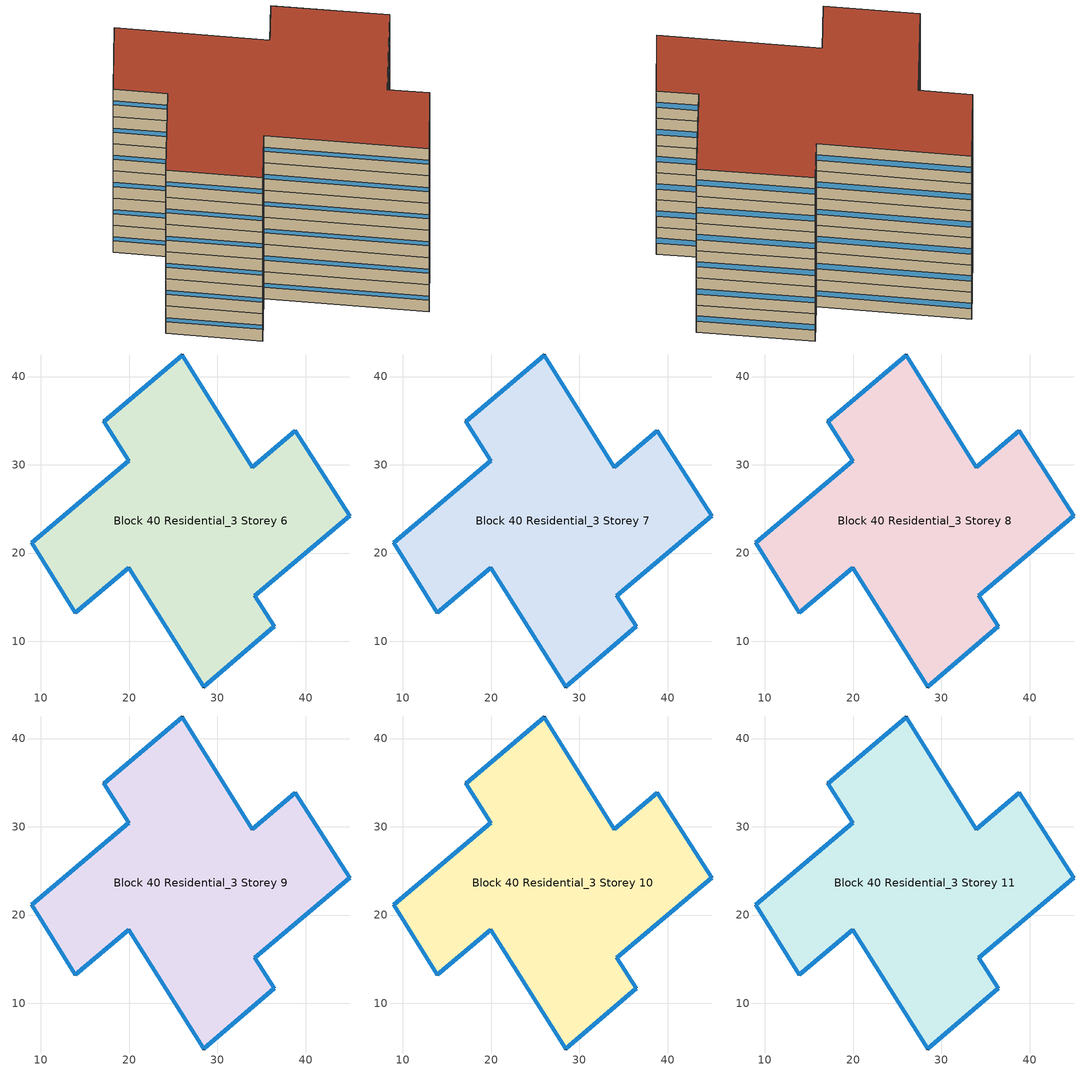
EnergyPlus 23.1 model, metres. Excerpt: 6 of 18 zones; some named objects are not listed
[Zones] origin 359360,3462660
Block 40 Residential_3 Storey 6
 floor outside (Project Floor): 38.83,33.85 44.98,24.23 34.2,15.17 36.44,11.7 28.44,4.83 19.96,18.36 13.89,13.23 8.96,21.16 19.93,30.44 17.14,34.91 26,42.44 33.92,29.7 z18
 wall outside (Project Wall): 8.96,21.16 13.89,13.23 19.96,18.36 28.44,4.83 36.44,11.7 34.2,15.17 44.98,24.23 38.83,33.85 33.92,29.7 26,42.44 17.14,34.91 19.93,30.44 8.96,21.16 z18:21
 window (Residential_west_window_construction): 8.96,21.16 13.89,13.23 / 19.97,18.35 28.44,4.83 / 17.14,34.91 19.93,30.44 z19.27:19.73
 window (Residential_south_window_construction): 13.9,13.23 19.96,18.35 / 28.45,4.83 36.43,11.7 / 34.21,15.18 44.98,24.22 z18.6:20.4
 window (Residential_east_window_construction): 36.44,11.71 34.2,15.17 / 44.98,24.23 38.83,33.84 / 33.91,29.7 26,42.44 z19.2:19.8
 window (Residential_north_window_construction): 38.83,33.84 33.92,29.7 / 25.99,42.44 17.14,34.92 / 19.93,30.44 8.96,21.17 z18.75:20.25
 roof outside (Project Ceiling): 36.44,11.7 34.2,15.17 44.98,24.23 38.83,33.85 33.92,29.7 26,42.44 17.14,34.91 19.93,30.44 8.96,21.16 13.89,13.23 19.96,18.36 28.44,4.83 z21
Block 40 Residential_3 Storey 7
 floor outside (Project Floor): 38.83,33.85 44.98,24.23 34.2,15.17 36.44,11.7 28.44,4.83 19.96,18.36 13.89,13.23 8.96,21.16 19.93,30.44 17.14,34.91 26,42.44 33.92,29.7 z21
 wall outside (Project Wall): 8.96,21.16 13.89,13.23 19.96,18.36 28.44,4.83 36.44,11.7 34.2,15.17 44.98,24.23 38.83,33.85 33.92,29.7 26,42.44 17.14,34.91 19.93,30.44 8.96,21.16 z21:24
 window (Residential_west_window_construction): 8.96,21.16 13.89,13.23 / 19.97,18.35 28.44,4.83 / 17.14,34.91 19.93,30.44 z22.27:22.73
 window (Residential_south_window_construction): 13.9,13.23 19.96,18.35 / 28.45,4.83 36.43,11.7 / 34.21,15.18 44.98,24.22 z21.6:23.4
 window (Residential_east_window_construction): 36.44,11.71 34.2,15.17 / 44.98,24.23 38.83,33.84 / 33.91,29.7 26,42.44 z22.2:22.8
 window (Residential_north_window_construction): 38.83,33.84 33.92,29.7 / 25.99,42.44 17.14,34.92 / 19.93,30.44 8.96,21.17 z21.75:23.25
 roof outside (Project Ceiling): 36.44,11.7 34.2,15.17 44.98,24.23 38.83,33.85 33.92,29.7 26,42.44 17.14,34.91 19.93,30.44 8.96,21.16 13.89,13.23 19.96,18.36 28.44,4.83 z24
Block 40 Residential_3 Storey 8
 floor outside (Project Floor): 38.83,33.85 44.98,24.23 34.2,15.17 36.44,11.7 28.44,4.83 19.96,18.36 13.89,13.23 8.96,21.16 19.93,30.44 17.14,34.91 26,42.44 33.92,29.7 z24
 wall outside (Project Wall): 8.96,21.16 13.89,13.23 19.96,18.36 28.44,4.83 36.44,11.7 34.2,15.17 44.98,24.23 38.83,33.85 33.92,29.7 26,42.44 17.14,34.91 19.93,30.44 8.96,21.16 z24:27
 window (Residential_west_window_construction): 8.96,21.16 13.89,13.23 / 19.97,18.35 28.44,4.83 / 17.14,34.91 19.93,30.44 z25.27:25.73
 window (Residential_south_window_construction): 13.9,13.23 19.96,18.35 / 28.45,4.83 36.43,11.7 / 34.21,15.18 44.98,24.22 z24.6:26.4
 window (Residential_east_window_construction): 36.44,11.71 34.2,15.17 / 44.98,24.23 38.83,33.84 / 33.91,29.7 26,42.44 z25.2:25.8
 window (Residential_north_window_construction): 38.83,33.84 33.92,29.7 / 25.99,42.44 17.14,34.92 / 19.93,30.44 8.96,21.17 z24.75:26.25
 roof outside (Project Ceiling): 36.44,11.7 34.2,15.17 44.98,24.23 38.83,33.85 33.92,29.7 26,42.44 17.14,34.91 19.93,30.44 8.96,21.16 13.89,13.23 19.96,18.36 28.44,4.83 z27
Block 40 Residential_3 Storey 9
 floor outside (Project Floor): 38.83,33.85 44.98,24.23 34.2,15.17 36.44,11.7 28.44,4.83 19.96,18.36 13.89,13.23 8.96,21.16 19.93,30.44 17.14,34.91 26,42.44 33.92,29.7 z27
 wall outside (Project Wall): 8.96,21.16 13.89,13.23 19.96,18.36 28.44,4.83 36.44,11.7 34.2,15.17 44.98,24.23 38.83,33.85 33.92,29.7 26,42.44 17.14,34.91 19.93,30.44 8.96,21.16 z27:30
 window (Residential_west_window_construction): 8.96,21.16 13.89,13.23 / 19.97,18.35 28.44,4.83 / 17.14,34.91 19.93,30.44 z28.27:28.73
 window (Residential_south_window_construction): 13.9,13.23 19.96,18.35 / 28.45,4.83 36.43,11.7 / 34.21,15.18 44.98,24.22 z27.6:29.4
 window (Residential_east_window_construction): 36.44,11.71 34.2,15.17 / 44.98,24.23 38.83,33.84 / 33.91,29.7 26,42.44 z28.2:28.8
 window (Residential_north_window_construction): 38.83,33.84 33.92,29.7 / 25.99,42.44 17.14,34.92 / 19.93,30.44 8.96,21.17 z27.75:29.25
 roof outside (Project Ceiling): 36.44,11.7 34.2,15.17 44.98,24.23 38.83,33.85 33.92,29.7 26,42.44 17.14,34.91 19.93,30.44 8.96,21.16 13.89,13.23 19.96,18.36 28.44,4.83 z30
Block 40 Residential_3 Storey 10
 floor outside (Project Floor): 38.83,33.85 44.98,24.23 34.2,15.17 36.44,11.7 28.44,4.83 19.96,18.36 13.89,13.23 8.96,21.16 19.93,30.44 17.14,34.91 26,42.44 33.92,29.7 z30
 wall outside (Project Wall): 8.96,21.16 13.89,13.23 19.96,18.36 28.44,4.83 36.44,11.7 34.2,15.17 44.98,24.23 38.83,33.85 33.92,29.7 26,42.44 17.14,34.91 19.93,30.44 8.96,21.16 z30:33
 window (Residential_west_window_construction): 8.96,21.16 13.89,13.23 / 19.97,18.35 28.44,4.83 / 17.14,34.91 19.93,30.44 z31.27:31.73
 window (Residential_south_window_construction): 13.9,13.23 19.96,18.35 / 28.45,4.83 36.43,11.7 / 34.21,15.18 44.98,24.22 z30.6:32.4
 window (Residential_east_window_construction): 36.44,11.71 34.2,15.17 / 44.98,24.23 38.83,33.84 / 33.91,29.7 26,42.44 z31.2:31.8
 window (Residential_north_window_construction): 38.83,33.84 33.92,29.7 / 25.99,42.44 17.14,34.92 / 19.93,30.44 8.96,21.17 z30.75:32.25
 roof outside (Project Ceiling): 36.44,11.7 34.2,15.17 44.98,24.23 38.83,33.85 33.92,29.7 26,42.44 17.14,34.91 19.93,30.44 8.96,21.16 13.89,13.23 19.96,18.36 28.44,4.83 z33
Block 40 Residential_3 Storey 11
 floor outside (Project Floor): 38.83,33.85 44.98,24.23 34.2,15.17 36.44,11.7 28.44,4.83 19.96,18.36 13.89,13.23 8.96,21.16 19.93,30.44 17.14,34.91 26,42.44 33.92,29.7 z33
 wall outside (Project Wall): 8.96,21.16 13.89,13.23 19.96,18.36 28.44,4.83 36.44,11.7 34.2,15.17 44.98,24.23 38.83,33.85 33.92,29.7 26,42.44 17.14,34.91 19.93,30.44 8.96,21.16 z33:36
 window (Residential_west_window_construction): 8.96,21.16 13.89,13.23 / 19.97,18.35 28.44,4.83 / 17.14,34.91 19.93,30.44 z34.27:34.73
 window (Residential_south_window_construction): 13.9,13.23 19.96,18.35 / 28.45,4.83 36.43,11.7 / 34.21,15.18 44.98,24.22 z33.6:35.4
 window (Residential_east_window_construction): 36.44,11.71 34.2,15.17 / 44.98,24.23 38.83,33.84 / 33.91,29.7 26,42.44 z34.2:34.8
 window (Residential_north_window_construction): 38.83,33.84 33.92,29.7 / 25.99,42.44 17.14,34.92 / 19.93,30.44 8.96,21.17 z33.75:35.25
 roof outside (Project Ceiling): 36.44,11.7 34.2,15.17 44.98,24.23 38.83,33.85 33.92,29.7 26,42.44 17.14,34.91 19.93,30.44 8.96,21.16 13.89,13.23 19.96,18.36 28.44,4.83 z36
[Building]
Building_1: North Axis=0; Terrain=City; Loads Convergence Tolerance Value=0.04; Temperature Convergence Tolerance Value=0.4; Solar Distribution=FullExterior; Maximum Number of Warmup Days=25; Minimum Number of Warmup Days=6
[Site:Location]
CHN Design_Conditions: Latitude=30; Longitude=114; Time Zone=8; Elevation=12
[SIZINGPERIOD:DESIGNDAY] Day of Month=21; DryBulb Temperature Range Modifier Type=DefaultMultipliers; Humidity Condition Type=Wetbulb; Barometric Pressure=101181; Rain Indicator=No; Snow Indicator=No; Daylight Saving Time Indicator=No; Sky Clearness=0; Begin Environment Reset Mode=FullResetAtBeginEnvironment
Name | Month | Day Type | Maximum DryBulb Temperature | Daily DryBulb Temperature Range | Wetbulb or DewPoint at Maximum DryBulb | Wind Speed | Wind Direction | Solar Model Indicator | ASHRAE Clear Sky Optical Depth for Beam Irradiance taub | ASHRAE Clear Sky Optical Depth for Diffuse Irradiance taud
Ann Htg 99.6% Condns DB | 1 | WinterDesignDay | -10 | 0 | -4.8 | 1 | 340 | ASHRAEClearSky | 0 | 0
Ann Clg .4% Condns DB=>MWB | 7 | SummerDesignDay | 40 | 6.6 | 27.1 | 3.5 | 220 | ASHRAETau | 0.781 | 1.413
[MATERIAL]
DefaultMaterial: Roughness=Rough; Thickness=0.1; Conductivity=0.1; Density=1000; Specific Heat=1000; Thermal Absorptance=0.9; Solar Absorptance=0.7; Visible Absorptance=0.7
[WINDOWMATERIAL:SIMPLEGLAZINGSYSTEM] UFactor=1.5; Solar Heat Gain Coefficient=0.4; Visible Transmittance=0.6
Residential_east_window; Residential_south_window; Residential_west_window; Residential_north_window
[CONSTRUCTION]
Project Wall; Project Floor; Project Ceiling: DefaultMaterial
Residential_east_window_construction: Residential_east_window
Residential_south_window_construction: Residential_south_window
Residential_west_window_construction: Residential_west_window
Residential_north_window_construction: Residential_north_window
[SPACE] Ceiling Height=autocalculate; Volume=autocalculate; Floor Area=autocalculate; Space Type=Residential
Name | Zone
Block 40 Residential_3 Storey 6_space | Block 40 Residential_3 Storey 6
Block 40 Residential_3 Storey 7_space | Block 40 Residential_3 Storey 7
Block 40 Residential_3 Storey 8_space | Block 40 Residential_3 Storey 8
Block 40 Residential_3 Storey 9_space | Block 40 Residential_3 Storey 9
Block 40 Residential_3 Storey 10_space | Block 40 Residential_3 Storey 10
Block 40 Residential_3 Storey 11_space | Block 40 Residential_3 Storey 11
[SPACELIST]
Residential: Block 40 Residential_3 Storey 0_space, Block 40 Residential_3 Storey 1_space, Block 40 Residential_3 Storey 2_space, Block 40 Residential_3 Storey 3_space, Block 40 Residential_3 Storey 4_space, Block 40 Residential_3 Storey 5_space, Block 40 Residential_3 Storey 6_space, Block 40 Residential_3 Storey 7_space, Block 40 Residential_3 Storey 8_space, Block 40 Residential_3 Storey 9_space, Block 40 Residential_3 Storey 10_space, Block 40 Residential_3 Storey 11_space, Block 40 Residential_3 Storey 12_space, Block 40 Residential_3 Storey 13_space, Block 40 Residential_3 Storey 14_space, Block 40 Residential_3 Storey 15_space, Block 40 Residential_3 Storey 16_space, Block 40 Residential_3 Storey 17_space
[ZONE] Type=1; Multiplier=1; Ceiling Height=autocalculate; Volume=autocalculate; Floor Area=autocalculate; Part of Total Floor Area=Yes
Block 40 Residential_3 Storey 6; Block 40 Residential_3 Storey 7; Block 40 Residential_3 Storey 8; Block 40 Residential_3 Storey 9; Block 40 Residential_3 Storey 10; Block 40 Residential_3 Storey 11
[PEOPLE]
People_for_residential: Zone or ZoneList or Space or SpaceList=Residential; Number of People Schedule=SeasonalSchedule_Schedule_residential_people; Number of People Calculation Method=People/Area; People per Floor Area=0.04; Fraction Radiant=0.3; Sensible Heat Fraction=autocalculate; Activity Level Schedule=SeasonalSchedule_Schedule_residential_activity; Carbon Dioxide Generation Rate=3.82e-08; Enable ASHRAE 55 Comfort Warnings=No; Mean Radiant Temperature Calculation Type=ZoneAveraged; Clothing Insulation Calculation Method=ClothingInsulationSchedule; Cold Stress Temperature Threshold=15.56; Heat Stress Temperature Threshold=30
[LIGHTS]
Light_for_residential: Zone or ZoneList or Space or SpaceList=Residential; Schedule=SeasonalSchedule_residential_lighting; Design Level Calculation Method=Watts/Area; Watts per Zone Floor Area=5; Return Air Fraction=0; Fraction Radiant=0.32; Fraction Visible=0.25; Fraction Replaceable=1; EndUse Subcategory=General; Return Air Fraction Calculated from Plenum Temperature=No; Return Air Fraction Function of Plenum Temperature Coefficient 1=0; Return Air Fraction Function of Plenum Temperature Coefficient 2=0
[ELECTRICEQUIPMENT]
Equipment_for_residential: Zone or ZoneList or Space or SpaceList=Residential; Schedule=SeasonalSchedule_Schedule_residential_equipment; Design Level Calculation Method=Watts/Area; Watts per Zone Floor Area=3.8; Fraction Latent=0; Fraction Radiant=0; Fraction Lost=0; EndUse Subcategory=Electric Equipment
[DAYLIGHTING:CONTROLS] Illuminance Setpoint at Reference Point 1=300
Name | Zone or Space | Glare Calculation Daylighting Reference Point | Daylighting Reference Point 1
Dlight_Block 40 Residential_3 Storey 6 | Block 40 Residential_3 Storey 6 | Rpoint_Block 40 Residential_3 Storey 6 | Rpoint_Block 40 Residential_3 Storey 6
Dlight_Block 40 Residential_3 Storey 7 | Block 40 Residential_3 Storey 7 | Rpoint_Block 40 Residential_3 Storey 7 | Rpoint_Block 40 Residential_3 Storey 7
Dlight_Block 40 Residential_3 Storey 8 | Block 40 Residential_3 Storey 8 | Rpoint_Block 40 Residential_3 Storey 8 | Rpoint_Block 40 Residential_3 Storey 8
Dlight_Block 40 Residential_3 Storey 9 | Block 40 Residential_3 Storey 9 | Rpoint_Block 40 Residential_3 Storey 9 | Rpoint_Block 40 Residential_3 Storey 9
Dlight_Block 40 Residential_3 Storey 10 | Block 40 Residential_3 Storey 10 | Rpoint_Block 40 Residential_3 Storey 10 | Rpoint_Block 40 Residential_3 Storey 10
Dlight_Block 40 Residential_3 Storey 11 | Block 40 Residential_3 Storey 11 | Rpoint_Block 40 Residential_3 Storey 11 | Rpoint_Block 40 Residential_3 Storey 11
[HVACTEMPLATE:ZONE:IDEALLOADSAIRSYSTEM] Template Thermostat=Thermostat_for_residential; Maximum Heating Supply Air Temperature=50; Minimum Cooling Supply Air Temperature=13; Maximum Heating Supply Air Humidity Ratio=0.0156; Minimum Cooling Supply Air Humidity Ratio=0.0077; Heating Limit=NoLimit; Cooling Limit=NoLimit; Dehumidification Control Type=ConstantSensibleHeatRatio; Cooling Sensible Heat Ratio=0.7; Dehumidification Setpoint=60; Humidification Control Type=None; Humidification Setpoint=30; Outdoor Air Method=DetailedSpecification; Outdoor Air Flow Rate per Person=0.00944; Outdoor Air Flow Rate per Zone Floor Area=0; Outdoor Air Flow Rate per Zone=0; Design Specification Outdoor Air Object=Ventilation_for_residential; Demand Controlled Ventilation Type=None; Outdoor Air Economizer Type=NoEconomizer; Heat Recovery Type=None; Sensible Heat Recovery Effectiveness=0.7; Latent Heat Recovery Effectiveness=0.65
Block 40 Residential_3 Storey 6; Block 40 Residential_3 Storey 7; Block 40 Residential_3 Storey 8; Block 40 Residential_3 Storey 9; Block 40 Residential_3 Storey 10; Block 40 Residential_3 Storey 11
[DESIGNSPECIFICATION:OUTDOORAIR]
Ventilation_for_residential: Outdoor Air Method=Flow/Person; Outdoor Air Flow per Person=0.00833333; Outdoor Air Flow per Zone Floor Area=0; Outdoor Air Flow per Zone=0; Outdoor Air Flow Air Changes per Hour=0
[SCHEDULE:DAY:HOURLY]
Schedule_residential_lighting_weekday_hourly; Schedule_residential_lighting_holiday_hourly: 0.1, 0.1, 0.1, 0.1, 0.1, 0.8, 0.5, 0, 0, 0, 0, 0, 0, 0, 0, 0, 0, 0, 1, 1, 1, 1, 0.1, 0.1
Schedule_residential_equipment_weekday_hourly: 0.2, 0.2, 0.2, 0.2, 0.2, 0.2, 0.8, 0.8, 0.6, 0.6, 0.8, 0.8, 0.8, 0.5, 0.5, 0.5, 0.6, 0.9, 0.9, 0.9, 0.9, 0.9, 0.2, 0.2
Schedule_residential_equipment_holiday_hourly: 0.2, 0.2, 0.2, 0.2, 0.2, 0.2, 0.75, 1, 0.5, 0.3, 0.5, 0.8, 0.5, 0.25, 0.25, 0.25, 0.25, 0.5, 0.9, 0.8, 0.75, 0.5, 0.2, 0.2
Schedule_residential_people_weekday_hourly: 1, 1, 1, 1, 1, 1, 0.5, 0.5, 0, 0, 0, 0, 0, 0, 0, 0, 0, 0, 0, 0, 0.5, 1, 1, 1
Schedule_residential_people_holiday_hourly: 0.5, 0.5, 0.5, 0.5, 0.5, 0.5, 0.5, 0.5, 0.5, 0.5, 0.5, 0.5, 0.5, 0.5, 0.5, 0.5, 0.5, 0.5, 0.5, 0.5, 0.5, 0.5, 0.5, 0.5
Schedule_residential_activity_weekday_hourly; Schedule_residential_activity_holiday_hourly: 108, 108, 108, 108, 108, 108, 108, 108, 108, 108, 108, 108, 108, 108, 108, 108, 108, 108, 108, 108, 108, 108, 108, 108
[SCHEDULE:WEEK:DAILY]
Schedule_residential_lighting_weekly: Schedule_residential_lighting_holiday_hourly, Schedule_residential_lighting_weekday_hourly, Schedule_residential_lighting_weekday_hourly, Schedule_residential_lighting_weekday_hourly, Schedule_residential_lighting_weekday_hourly, Schedule_residential_lighting_weekday_hourly, Schedule_residential_lighting_holiday_hourly, Schedule_residential_lighting_holiday_hourly, Schedule_residential_lighting_weekday_hourly, Schedule_residential_lighting_weekday_hourly, Schedule_residential_lighting_holiday_hourly, Schedule_residential_lighting_holiday_hourly
Schedule_residential_equipment_weekly: Schedule_residential_equipment_holiday_hourly, Schedule_residential_equipment_weekday_hourly, Schedule_residential_equipment_weekday_hourly, Schedule_residential_equipment_weekday_hourly, Schedule_residential_equipment_weekday_hourly, Schedule_residential_equipment_weekday_hourly, Schedule_residential_equipment_holiday_hourly, Schedule_residential_equipment_holiday_hourly, Schedule_residential_equipment_weekday_hourly, Schedule_residential_equipment_weekday_hourly, Schedule_residential_equipment_holiday_hourly, Schedule_residential_equipment_holiday_hourly
Schedule_residential_people_weekly: Schedule_residential_people_holiday_hourly, Schedule_residential_people_weekday_hourly, Schedule_residential_people_weekday_hourly, Schedule_residential_people_weekday_hourly, Schedule_residential_people_weekday_hourly, Schedule_residential_people_weekday_hourly, Schedule_residential_people_holiday_hourly, Schedule_residential_people_holiday_hourly, Schedule_residential_people_weekday_hourly, Schedule_residential_people_weekday_hourly, Schedule_residential_people_holiday_hourly, Schedule_residential_people_holiday_hourly
Schedule_residential_activity_weekly: Schedule_residential_activity_holiday_hourly, Schedule_residential_activity_weekday_hourly, Schedule_residential_activity_weekday_hourly, Schedule_residential_activity_weekday_hourly, Schedule_residential_activity_weekday_hourly, Schedule_residential_activity_weekday_hourly, Schedule_residential_activity_holiday_hourly, Schedule_residential_activity_holiday_hourly, Schedule_residential_activity_weekday_hourly, Schedule_residential_activity_weekday_hourly, Schedule_residential_activity_holiday_hourly, Schedule_residential_activity_holiday_hourly
[SCHEDULE:YEAR]
SeasonalSchedule_residential_lighting: Schedule_residential_lighting_weekly, 1, 1, 12, 31
SeasonalSchedule_Schedule_residential_equipment: Schedule_residential_equipment_weekly, 1, 1, 12, 31
SeasonalSchedule_Schedule_residential_people: Schedule_residential_people_weekly, 1, 1, 12, 31
SeasonalSchedule_Schedule_residential_activity: Schedule_residential_activity_weekly, 1, 1, 12, 31
